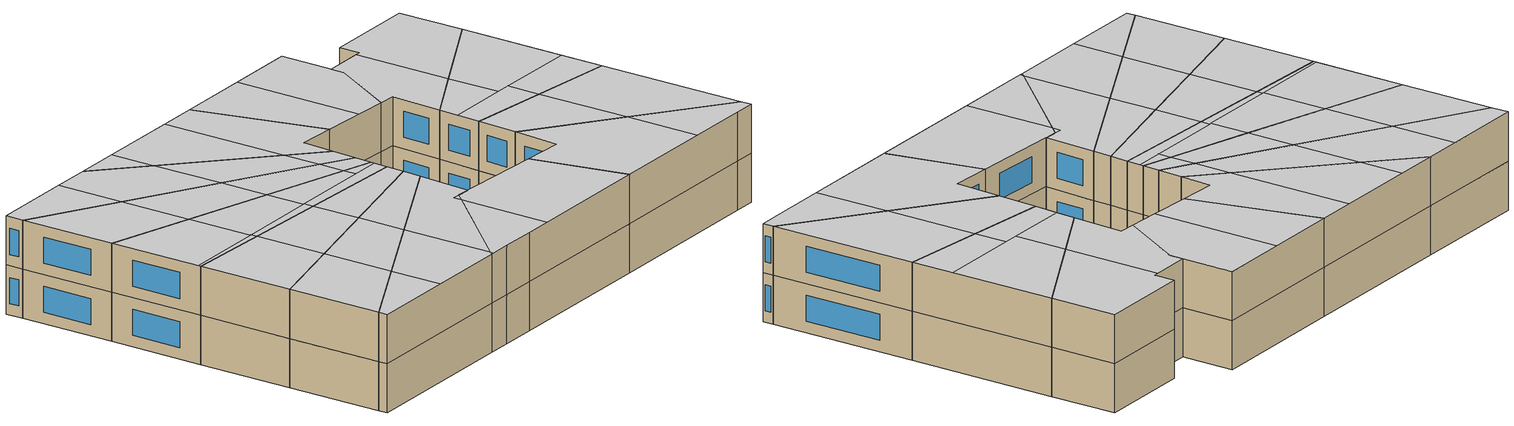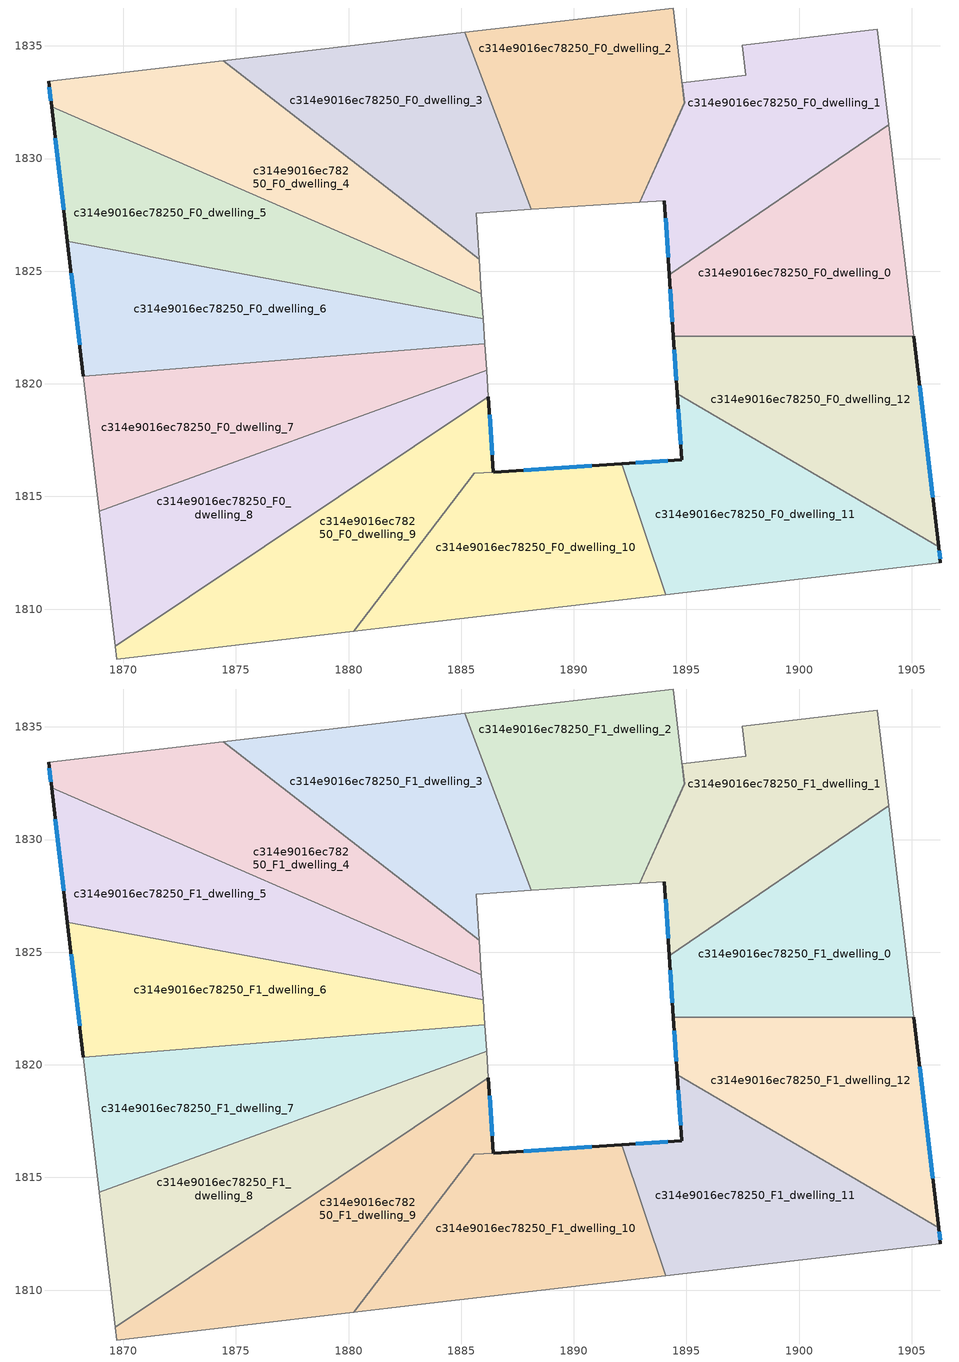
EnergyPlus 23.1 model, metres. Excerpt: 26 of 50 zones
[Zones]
c314e9016ec78250_F0_dwelling_0
 floor ground (EU_floor_Construction): 1903.98,1831.5 1905.09,1822.11 1894.42,1822.11 1894.24,1824.85 z0
 wall outside (EU_wall_Construction): 1894.24,1824.85 1894.42,1822.11 z0:3
 wall to c314e9016ec78250_F0_dwelling_1 (EU_wall_Construction): 1903.98,1831.5 1894.24,1824.85 z0:3
 wall adiabatic (EU_wall_Construction): 1905.09,1822.11 1903.98,1831.5 z0:3
 wall to c314e9016ec78250_F0_dwelling_12 (EU_wall_Construction): 1894.42,1822.11 1905.09,1822.11 z0:3
 window (EU_Window_Construction): 1894.28,1824.2 1894.38,1822.75 z0.7:2.3
c314e9016ec78250_F0_dwelling_1
 floor ground (EU_floor_Construction): 1903.48,1835.74 1903.98,1831.5 1894.24,1824.85 1894.02,1828.13 1892.92,1828.06 1894.91,1832.47 1894.81,1833.36 1897.64,1833.69 1897.49,1835.04 z0
 wall outside (EU_wall_Construction): 1894.02,1828.13 1894.24,1824.85 z0:3
 wall adiabatic (EU_wall_Construction): 1903.98,1831.5 1903.48,1835.74 1897.49,1835.04 1897.64,1833.69 1894.81,1833.36 1894.91,1832.47 1892.92,1828.06 1894.02,1828.13 z0:3
 window (EU_Window_Construction): 1894.07,1827.36 1894.19,1825.62 z0.7:2.3
c314e9016ec78250_F0_dwelling_10
 floor ground (EU_floor_Construction): 1892.12,1816.45 1894.08,1810.64 1883.98,1809.46 1881.74,1809.19 1880.22,1809.01 1885.58,1816.02 z0
 wall outside (EU_wall_Construction): 1892.12,1816.45 1886.43,1816.08 z0:3
 wall to c314e9016ec78250_F0_dwelling_9 (EU_wall_Construction): 1886.43,1816.08 1885.58,1816.02 1880.22,1809.01 z0:3
 wall to c314e9016ec78250_F0_dwelling_11 (EU_wall_Construction): 1894.08,1810.64 1892.12,1816.45 z0:3
 wall adiabatic (EU_wall_Construction): 1880.22,1809.01 1881.74,1809.19 1883.98,1809.46 1894.08,1810.64 z0:3
 window (EU_Window_Construction): 1890.79,1816.36 1887.77,1816.16 z0.7:2.3
c314e9016ec78250_F0_dwelling_11
 floor ground (EU_floor_Construction): 1906.19,1812.76 1906.28,1812.06 1904.91,1811.9 1894.08,1810.64 1892.12,1816.45 1894.78,1816.63 1894.59,1819.55 z0
 wall outside (EU_wall_Construction): 1894.59,1819.55 1894.78,1816.63 1892.12,1816.45 / 1906.28,1812.06 1906.19,1812.76 z0:3
 wall adiabatic (EU_wall_Construction): 1894.08,1810.64 1904.91,1811.9 1906.28,1812.06 z0:3
 wall to c314e9016ec78250_F0_dwelling_12 (EU_wall_Construction): 1906.19,1812.76 1894.59,1819.55 z0:3
 window (EU_Window_Construction): 1894.16,1816.58 1892.75,1816.49 / 1894.64,1818.86 1894.74,1817.31 / 1906.26,1812.23 1906.21,1812.6 z0.7:2.3
c314e9016ec78250_F0_dwelling_12
 floor ground (EU_floor_Construction): 1905.09,1822.11 1906.19,1812.76 1894.59,1819.55 1894.42,1822.11 z0
 wall outside (EU_wall_Construction): 1894.42,1822.11 1894.59,1819.55 / 1906.19,1812.76 1905.09,1822.11 z0:3
 window (EU_Window_Construction): 1894.46,1821.51 1894.55,1820.15 / 1905.93,1814.96 1905.35,1819.91 z0.7:2.3
c314e9016ec78250_F0_dwelling_2
 floor ground (EU_floor_Construction): 1894.41,1836.68 1894.91,1832.47 1892.92,1828.06 1888.1,1827.74 1885.15,1835.6 z0
 wall to c314e9016ec78250_F0_dwelling_3 (EU_wall_Construction): 1885.15,1835.6 1888.1,1827.74 z0:3
 wall adiabatic (EU_wall_Construction): 1888.1,1827.74 1892.92,1828.06 1894.91,1832.47 1894.41,1836.68 1885.15,1835.6 z0:3
c314e9016ec78250_F0_dwelling_3
 floor ground (EU_floor_Construction): 1885.15,1835.6 1888.1,1827.74 1885.66,1827.58 1885.8,1825.54 1874.44,1834.34 z0
 wall adiabatic (EU_wall_Construction): 1885.8,1825.54 1885.66,1827.58 1888.1,1827.74 / 1885.15,1835.6 1874.44,1834.34 z0:3
 wall to c314e9016ec78250_F0_dwelling_4 (EU_wall_Construction): 1874.44,1834.34 1885.8,1825.54 z0:3
c314e9016ec78250_F0_dwelling_4
 floor ground (EU_floor_Construction): 1885.8,1825.54 1885.9,1823.99 1866.82,1832.29 1866.68,1833.44 1874.44,1834.34 z0
 wall outside (EU_wall_Construction): 1866.68,1833.44 1866.82,1832.29 z0:3
 wall adiabatic (EU_wall_Construction): 1885.9,1823.99 1885.8,1825.54 / 1874.44,1834.34 1866.68,1833.44 z0:3
 wall to c314e9016ec78250_F0_dwelling_5 (EU_wall_Construction): 1866.82,1832.29 1885.9,1823.99 z0:3
 window (EU_Window_Construction): 1866.71,1833.17 1866.78,1832.56 z0.7:2.3
c314e9016ec78250_F0_dwelling_5
 floor ground (EU_floor_Construction): 1885.9,1823.99 1885.97,1822.89 1867.52,1826.32 1866.82,1832.29 z0
 wall outside (EU_wall_Construction): 1866.82,1832.29 1867.52,1826.32 z0:3
 wall adiabatic (EU_wall_Construction): 1885.97,1822.89 1885.9,1823.99 z0:3
 wall to c314e9016ec78250_F0_dwelling_6 (EU_wall_Construction): 1867.52,1826.32 1885.97,1822.89 z0:3
 window (EU_Window_Construction): 1866.98,1830.89 1867.35,1827.72 z0.7:2.3
c314e9016ec78250_F0_dwelling_6
 floor ground (EU_floor_Construction): 1885.97,1822.89 1886.05,1821.77 1868.22,1820.34 1867.52,1826.32 z0
 wall outside (EU_wall_Construction): 1867.52,1826.32 1868.22,1820.34 z0:3
 wall adiabatic (EU_wall_Construction): 1886.05,1821.77 1885.97,1822.89 z0:3
 wall to c314e9016ec78250_F0_dwelling_7 (EU_wall_Construction): 1868.22,1820.34 1886.05,1821.77 z0:3
 window (EU_Window_Construction): 1867.69,1824.91 1868.06,1821.74 z0.7:2.3
c314e9016ec78250_F0_dwelling_7
 floor ground (EU_floor_Construction): 1886.05,1821.77 1886.12,1820.61 1868.93,1814.35 1868.22,1820.34 z0
 wall adiabatic (EU_wall_Construction): 1886.12,1820.61 1886.05,1821.77 / 1868.22,1820.34 1868.93,1814.35 z0:3
 wall to c314e9016ec78250_F0_dwelling_8 (EU_wall_Construction): 1868.93,1814.35 1886.12,1820.61 z0:3
c314e9016ec78250_F0_dwelling_8
 floor ground (EU_floor_Construction): 1886.12,1820.61 1886.21,1819.42 1869.64,1808.35 1868.93,1814.35 z0
 wall adiabatic (EU_wall_Construction): 1886.21,1819.42 1886.12,1820.61 / 1868.93,1814.35 1869.64,1808.35 z0:3
 wall to c314e9016ec78250_F0_dwelling_9 (EU_wall_Construction): 1869.64,1808.35 1886.21,1819.42 z0:3
c314e9016ec78250_F0_dwelling_9
 floor ground (EU_floor_Construction): 1886.21,1819.42 1886.43,1816.08 1885.58,1816.02 1880.22,1809.01 1869.71,1807.79 1869.64,1808.35 z0
 wall outside (EU_wall_Construction): 1886.43,1816.08 1886.21,1819.42 z0:3
 wall adiabatic (EU_wall_Construction): 1869.64,1808.35 1869.71,1807.79 1880.22,1809.01 z0:3
 window (EU_Window_Construction): 1886.38,1816.86 1886.26,1818.64 z0.7:2.3
c314e9016ec78250_F1_dwelling_0
 floor to c314e9016ec78250_F0_dwelling_0 (EU_floor_Construction): 1903.98,1831.5 1905.09,1822.11 1894.42,1822.11 1894.24,1824.85 z3
 wall outside (EU_wall_Construction): 1894.24,1824.85 1894.42,1822.11 z3:6
 wall to c314e9016ec78250_F1_dwelling_1 (EU_wall_Construction): 1903.98,1831.5 1894.24,1824.85 z3:6
 wall adiabatic (EU_wall_Construction): 1905.09,1822.11 1903.98,1831.5 z3:6
 wall to c314e9016ec78250_F1_dwelling_12 (EU_wall_Construction): 1894.42,1822.11 1905.09,1822.11 z3:6
 window (EU_Window_Construction): 1894.28,1824.2 1894.38,1822.75 z3.7:5.3
 ceiling to c314e9016ec78250_F2_dwelling_11 (EU_floor_Construction): 1904.77,1824.83 1903.98,1831.5 1898.05,1827.45 1898.45,1824.09 z6
 ceiling to c314e9016ec78250_F2_dwelling_5 (EU_floor_Construction): 1905.09,1822.11 1904.77,1824.83 1899.41,1824.2 1899.66,1822.11 z6
 ceiling to c314e9016ec78250_F2_dwelling_10 (EU_floor_Construction): 1898.45,1824.09 1898.05,1827.45 1894.24,1824.85 1894.32,1823.61 z6
 ceiling to c314e9016ec78250_F2_dwelling_4 (EU_floor_Construction): 1899.66,1822.11 1899.41,1824.2 1894.32,1823.61 1894.42,1822.11 z6
c314e9016ec78250_F1_dwelling_1
 floor to c314e9016ec78250_F0_dwelling_1 (EU_floor_Construction): 1903.48,1835.74 1903.98,1831.5 1894.24,1824.85 1894.02,1828.13 1892.92,1828.06 1894.91,1832.47 1894.81,1833.36 1897.64,1833.69 1897.49,1835.04 z3
 wall outside (EU_wall_Construction): 1894.02,1828.13 1894.24,1824.85 z3:6
 wall adiabatic (EU_wall_Construction): 1903.98,1831.5 1903.48,1835.74 1897.49,1835.04 1897.64,1833.69 1894.81,1833.36 1894.91,1832.47 1892.92,1828.06 1894.02,1828.13 z3:6
 window (EU_Window_Construction): 1894.07,1827.36 1894.19,1825.62 z3.7:5.3
 ceiling to c314e9016ec78250_F2_dwelling_10 (EU_floor_Construction): 1898.05,1827.45 1897.33,1833.65 1894.81,1833.36 1894.91,1832.47 1892.92,1828.06 1894.02,1828.13 1894.24,1824.85 z6
 ceiling to c314e9016ec78250_F2_dwelling_11 (EU_floor_Construction): 1903.98,1831.5 1903.48,1835.74 1897.49,1835.04 1897.64,1833.69 1897.33,1833.65 1898.05,1827.45 z6
c314e9016ec78250_F1_dwelling_10
 floor to c314e9016ec78250_F0_dwelling_10 (EU_floor_Construction): 1892.12,1816.45 1894.08,1810.64 1883.98,1809.46 1881.74,1809.19 1880.22,1809.01 1885.58,1816.02 z3
 wall outside (EU_wall_Construction): 1892.12,1816.45 1886.43,1816.08 z3:6
 wall to c314e9016ec78250_F1_dwelling_9 (EU_wall_Construction): 1886.43,1816.08 1885.58,1816.02 1880.22,1809.01 z3:6
 wall to c314e9016ec78250_F1_dwelling_11 (EU_wall_Construction): 1894.08,1810.64 1892.12,1816.45 z3:6
 wall adiabatic (EU_wall_Construction): 1880.22,1809.01 1881.74,1809.19 1883.98,1809.46 1894.08,1810.64 z3:6
 window (EU_Window_Construction): 1890.79,1816.36 1887.77,1816.16 z3.7:5.3
 ceiling to c314e9016ec78250_F2_dwelling_3 (EU_floor_Construction): 1894.08,1810.64 1892.13,1816.45 1885.57,1816.02 1885.12,1815.42 1885.79,1809.67 z6
 ceiling to c314e9016ec78250_F2_dwelling_2 (EU_floor_Construction): 1885.79,1809.67 1885.12,1815.42 1880.4,1809.24 1880.43,1809.04 1881.74,1809.19 1883.98,1809.46 z6
 ceiling adiabatic (EU_roof_Construction): 1881.74,1809.19 1880.43,1809.04 1880.4,1809.24 1880.22,1809.01 z6
c314e9016ec78250_F1_dwelling_11
 floor to c314e9016ec78250_F0_dwelling_11 (EU_floor_Construction): 1906.19,1812.76 1906.28,1812.06 1904.91,1811.9 1894.08,1810.64 1892.12,1816.45 1894.78,1816.63 1894.59,1819.55 z3
 wall outside (EU_wall_Construction): 1894.59,1819.55 1894.78,1816.63 1892.12,1816.45 / 1906.28,1812.06 1906.19,1812.76 z3:6
 wall adiabatic (EU_wall_Construction): 1894.08,1810.64 1904.91,1811.9 1906.28,1812.06 z3:6
 wall to c314e9016ec78250_F1_dwelling_12 (EU_wall_Construction): 1906.19,1812.76 1894.59,1819.55 z3:6
 window (EU_Window_Construction): 1894.16,1816.58 1892.75,1816.49 / 1894.64,1818.86 1894.74,1817.31 / 1906.26,1812.23 1906.21,1812.6 z3.7:5.3
 ceiling to c314e9016ec78250_F2_dwelling_5 (EU_floor_Construction): 1906.28,1812.06 1906.19,1812.76 1900.35,1816.18 1900.91,1811.43 1904.91,1811.9 z6
 ceiling adiabatic (EU_roof_Construction): 1900.91,1811.43 1900.35,1816.18 1894.59,1819.55 1894.78,1816.63 1892.12,1816.45 1894.08,1810.64 z6
c314e9016ec78250_F1_dwelling_12
 floor to c314e9016ec78250_F0_dwelling_12 (EU_floor_Construction): 1905.09,1822.11 1906.19,1812.76 1894.59,1819.55 1894.42,1822.11 z3
 wall outside (EU_wall_Construction): 1894.42,1822.11 1894.59,1819.55 / 1906.19,1812.76 1905.09,1822.11 z3:6
 window (EU_Window_Construction): 1894.46,1821.51 1894.55,1820.15 / 1905.93,1814.96 1905.35,1819.91 z3.7:5.3
 ceiling to c314e9016ec78250_F2_dwelling_5 (EU_floor_Construction): 1906.19,1812.76 1905.09,1822.11 1899.66,1822.11 1900.35,1816.18 z6
 ceiling to c314e9016ec78250_F2_dwelling_4 (EU_floor_Construction): 1900.35,1816.18 1899.66,1822.11 1894.42,1822.11 1894.59,1819.55 z6
c314e9016ec78250_F1_dwelling_2
 floor to c314e9016ec78250_F0_dwelling_2 (EU_floor_Construction): 1894.41,1836.68 1894.91,1832.47 1892.92,1828.06 1888.1,1827.74 1885.15,1835.6 z3
 wall to c314e9016ec78250_F1_dwelling_3 (EU_wall_Construction): 1885.15,1835.6 1888.1,1827.74 z3:6
 wall adiabatic (EU_wall_Construction): 1888.1,1827.74 1892.92,1828.06 1894.91,1832.47 1894.41,1836.68 1885.15,1835.6 z3:6
 ceiling to c314e9016ec78250_F2_dwelling_9 (EU_floor_Construction): 1890.87,1827.92 1889.9,1836.16 1885.15,1835.6 1888.1,1827.74 z6
 ceiling to c314e9016ec78250_F2_dwelling_10 (EU_floor_Construction): 1892.92,1828.06 1894.91,1832.47 1894.41,1836.68 1889.9,1836.16 1890.87,1827.92 z6
c314e9016ec78250_F1_dwelling_3
 floor to c314e9016ec78250_F0_dwelling_3 (EU_floor_Construction): 1885.15,1835.6 1888.1,1827.74 1885.66,1827.58 1885.8,1825.54 1874.44,1834.34 z3
 wall adiabatic (EU_wall_Construction): 1885.8,1825.54 1885.66,1827.58 1888.1,1827.74 / 1885.15,1835.6 1874.44,1834.34 z3:6
 wall to c314e9016ec78250_F1_dwelling_4 (EU_wall_Construction): 1874.44,1834.34 1885.8,1825.54 z3:6
 ceiling to c314e9016ec78250_F2_dwelling_8 (EU_floor_Construction): 1883.56,1827.27 1882.62,1835.3 1877.31,1834.68 1877.64,1831.87 z6
 ceiling to c314e9016ec78250_F2_dwelling_7 (EU_floor_Construction): 1877.64,1831.87 1877.31,1834.68 1874.44,1834.34 z6
 ceiling to c314e9016ec78250_F2_dwelling_9 (EU_floor_Construction): 1888.1,1827.74 1885.15,1835.6 1882.62,1835.3 1883.56,1827.27 1885.8,1825.54 1885.66,1827.58 z6
c314e9016ec78250_F1_dwelling_4
 floor to c314e9016ec78250_F0_dwelling_4 (EU_floor_Construction): 1885.8,1825.54 1885.9,1823.99 1866.82,1832.29 1866.68,1833.44 1874.44,1834.34 z3
 wall outside (EU_wall_Construction): 1866.68,1833.44 1866.82,1832.29 z3:6
 wall adiabatic (EU_wall_Construction): 1885.9,1823.99 1885.8,1825.54 / 1874.44,1834.34 1866.68,1833.44 z3:6
 wall to c314e9016ec78250_F1_dwelling_5 (EU_wall_Construction): 1866.82,1832.29 1885.9,1823.99 z3:6
 window (EU_Window_Construction): 1866.71,1833.17 1866.78,1832.56 z3.7:5.3
 ceiling to c314e9016ec78250_F2_dwelling_7 (EU_floor_Construction): 1878.17,1827.35 1877.64,1831.87 1874.44,1834.34 1872,1834.06 1872.49,1829.82 z6
 ceiling to c314e9016ec78250_F2_dwelling_8 (EU_floor_Construction): 1883.84,1824.88 1883.56,1827.27 1877.64,1831.87 1878.17,1827.35 z6
 ceiling to c314e9016ec78250_F2_dwelling_6 (EU_floor_Construction): 1872.49,1829.82 1872,1834.06 1866.68,1833.44 1866.82,1832.29 z6
 ceiling to c314e9016ec78250_F2_dwelling_9 (EU_floor_Construction): 1885.9,1823.99 1885.8,1825.54 1883.56,1827.27 1883.84,1824.88 z6
c314e9016ec78250_F1_dwelling_5
 floor to c314e9016ec78250_F0_dwelling_5 (EU_floor_Construction): 1885.9,1823.99 1885.97,1822.89 1867.52,1826.32 1866.82,1832.29 z3
 wall outside (EU_wall_Construction): 1866.82,1832.29 1867.52,1826.32 z3:6
 wall adiabatic (EU_wall_Construction): 1885.97,1822.89 1885.9,1823.99 z3:6
 wall to c314e9016ec78250_F1_dwelling_6 (EU_wall_Construction): 1867.52,1826.32 1885.97,1822.89 z3:6
 window (EU_Window_Construction): 1866.98,1830.89 1867.35,1827.72 z3.7:5.3
 ceiling to c314e9016ec78250_F2_dwelling_7 (EU_floor_Construction): 1878.53,1824.28 1878.17,1827.35 1872.49,1829.82 1873.02,1825.3 z6
 ceiling to c314e9016ec78250_F2_dwelling_8 (EU_floor_Construction): 1884.03,1823.25 1883.84,1824.88 1878.17,1827.35 1878.53,1824.28 z6
 ceiling to c314e9016ec78250_F2_dwelling_6 (EU_floor_Construction): 1873.02,1825.3 1872.49,1829.82 1866.82,1832.29 1867.52,1826.32 z6
 ceiling to c314e9016ec78250_F2_dwelling_9 (EU_floor_Construction): 1885.97,1822.89 1885.9,1823.99 1883.84,1824.88 1884.03,1823.25 z6
c314e9016ec78250_F1_dwelling_6
 floor to c314e9016ec78250_F0_dwelling_6 (EU_floor_Construction): 1885.97,1822.89 1886.05,1821.77 1868.22,1820.34 1867.52,1826.32 z3
 wall outside (EU_wall_Construction): 1867.52,1826.32 1868.22,1820.34 z3:6
 wall adiabatic (EU_wall_Construction): 1886.05,1821.77 1885.97,1822.89 z3:6
 wall to c314e9016ec78250_F1_dwelling_7 (EU_wall_Construction): 1868.22,1820.34 1886.05,1821.77 z3:6
 window (EU_Window_Construction): 1867.69,1824.91 1868.06,1821.74 z3.7:5.3
 ceiling to c314e9016ec78250_F2_dwelling_6 (EU_floor_Construction): 1873.51,1821.17 1873.02,1825.3 1867.52,1826.32 1868.2,1820.55 z6
 ceiling to c314e9016ec78250_F2_dwelling_2 (EU_floor_Construction): 1886.05,1821.77 1885.99,1822.63 1878.93,1821.8 1879,1821.2 z6
 ceiling to c314e9016ec78250_F2_dwelling_7 (EU_floor_Construction): 1878.82,1821.79 1878.53,1824.28 1873.02,1825.3 1873.51,1821.17 z6
 ceiling to c314e9016ec78250_F2_dwelling_0 (EU_floor_Construction): 1873.62,1820.77 1873.57,1821.18 1873.53,1821.17 1873.51,1821.17 1868.2,1820.55 1868.23,1820.34 z6
 ceiling to c314e9016ec78250_F2_dwelling_8 (EU_floor_Construction): 1884.13,1822.41 1884.03,1823.25 1878.53,1824.28 1878.82,1821.79 1878.93,1821.8 z6
 ceiling to c314e9016ec78250_F2_dwelling_9 (EU_floor_Construction): 1885.99,1822.63 1885.97,1822.89 1884.03,1823.25 1884.13,1822.41 z6
 ceiling to c314e9016ec78250_F2_dwelling_1 (EU_floor_Construction): 1879,1821.2 1878.93,1821.8 1878.82,1821.79 1873.57,1821.18 1873.62,1820.77 z6
c314e9016ec78250_F1_dwelling_7
 floor to c314e9016ec78250_F0_dwelling_7 (EU_floor_Construction): 1886.05,1821.77 1886.12,1820.61 1868.93,1814.35 1868.22,1820.34 z3
 wall adiabatic (EU_wall_Construction): 1886.12,1820.61 1886.05,1821.77 / 1868.22,1820.34 1868.93,1814.35 z3:6
 wall to c314e9016ec78250_F1_dwelling_8 (EU_wall_Construction): 1868.93,1814.35 1886.12,1820.61 z3:6
 ceiling to c314e9016ec78250_F2_dwelling_2 (EU_floor_Construction): 1886.12,1820.61 1886.05,1821.77 1879,1821.2 1879.36,1818.15 z6
 ceiling to c314e9016ec78250_F2_dwelling_0 (EU_floor_Construction): 1874.15,1816.25 1873.62,1820.77 1868.23,1820.34 1868.93,1814.35 z6
 ceiling to c314e9016ec78250_F2_dwelling_1 (EU_floor_Construction): 1879.36,1818.15 1879,1821.2 1873.62,1820.77 1874.15,1816.25 z6
c314e9016ec78250_F1_dwelling_8
 floor to c314e9016ec78250_F0_dwelling_8 (EU_floor_Construction): 1886.12,1820.61 1886.21,1819.42 1869.64,1808.35 1868.93,1814.35 z3
 wall adiabatic (EU_wall_Construction): 1886.21,1819.42 1886.12,1820.61 / 1868.93,1814.35 1869.64,1808.35 z3:6
 wall to c314e9016ec78250_F1_dwelling_9 (EU_wall_Construction): 1869.64,1808.35 1886.21,1819.42 z3:6
 ceiling to c314e9016ec78250_F2_dwelling_0 (EU_floor_Construction): 1874.68,1811.72 1874.15,1816.25 1868.93,1814.35 1869.64,1808.35 z6
 ceiling to c314e9016ec78250_F2_dwelling_1 (EU_floor_Construction): 1879.72,1815.09 1879.36,1818.15 1874.15,1816.25 1874.68,1811.72 z6
 ceiling to c314e9016ec78250_F2_dwelling_2 (EU_floor_Construction): 1886.2,1819.42 1886.12,1820.61 1879.36,1818.15 1879.72,1815.09 z6
c314e9016ec78250_F1_dwelling_9
 floor to c314e9016ec78250_F0_dwelling_9 (EU_floor_Construction): 1886.21,1819.42 1886.43,1816.08 1885.58,1816.02 1880.22,1809.01 1869.71,1807.79 1869.64,1808.35 z3
 wall outside (EU_wall_Construction): 1886.43,1816.08 1886.21,1819.42 z3:6
 wall adiabatic (EU_wall_Construction): 1869.64,1808.35 1869.71,1807.79 1880.22,1809.01 z3:6
 window (EU_Window_Construction): 1886.38,1816.86 1886.26,1818.64 z3.7:5.3
 ceiling to c314e9016ec78250_F2_dwelling_1 (EU_floor_Construction): 1880.23,1809.01 1880.4,1809.24 1879.72,1815.09 1874.68,1811.72 1875.07,1808.41 z6
 ceiling to c314e9016ec78250_F2_dwelling_0 (EU_floor_Construction): 1875.07,1808.41 1874.68,1811.72 1869.64,1808.35 1869.71,1807.79 z6
 ceiling to c314e9016ec78250_F2_dwelling_2 (EU_floor_Construction): 1880.4,1809.24 1885.12,1815.42 1885.05,1815.99 1886.43,1816.08 1886.2,1819.42 1879.72,1815.09 z6
 ceiling to c314e9016ec78250_F2_dwelling_3 (EU_floor_Construction): 1885.12,1815.42 1885.57,1816.02 1885.05,1815.98 z6
[Building]
EU S2 Campaign: North Axis=0; Terrain=City; Solar Distribution=FullExterior
[Site:Location]
Budapest.Ferenc.Liszt.Intl.AP: Latitude=47.437; Longitude=19.256; Time Zone=1; Elevation=185
[SizingPeriod:WeatherFileDays]
AnnualSizingPeriod: Begin Month=1; Begin Day of Month=1; End Month=12; End Day of Month=31; Day of Week for Start Day=Monday; Use Weather File Daylight Saving Period=No; Use Weather File Rain and Snow Indicators=No
[MATERIAL]
EU_InternalMass_Material: Roughness=MediumRough; Thickness=0.1; Conductivity=1; Density=1800; Specific Heat=900; Thermal Absorptance=0.9; Solar Absorptance=0.7; Visible Absorptance=0.7
[MATERIAL:NOMASS] Roughness=MediumRough; Thermal Absorptance=0.9; Solar Absorptance=0.7; Visible Absorptance=0.7
Name | Thermal Resistance
EU_wall_NoMass | 0.832559
EU_roof_NoMass | 1.39638
EU_floor_NoMass | 0.872794
[WINDOWMATERIAL:SIMPLEGLAZINGSYSTEM]
EU_Window_SimpleGlazing: UFactor=2.79869; Solar Heat Gain Coefficient=0.75; Visible Transmittance=0.75
[CONSTRUCTION]
EU_wall_Construction: EU_wall_NoMass
EU_roof_Construction: EU_roof_NoMass
EU_floor_Construction: EU_floor_NoMass
EU_Window_Construction: EU_Window_SimpleGlazing
EU_InternalMass_Construction: EU_InternalMass_Material
[ZONE] Type=1; Multiplier=1; Ceiling Height=autocalculate; Floor Area=autocalculate; Part of Total Floor Area=Yes
Name | Volume
c314e9016ec78250_F0_dwelling_0; c314e9016ec78250_F1_dwelling_0 | 192.1875
c314e9016ec78250_F0_dwelling_1; c314e9016ec78250_F1_dwelling_1 | 192.929
c314e9016ec78250_F0_dwelling_10; c314e9016ec78250_F1_dwelling_10 | 190.947
c314e9016ec78250_F0_dwelling_11; c314e9016ec78250_F1_dwelling_11 | 192.201
c314e9016ec78250_F0_dwelling_12; c314e9016ec78250_F1_dwelling_12 | 192.217
c314e9016ec78250_F0_dwelling_2; c314e9016ec78250_F1_dwelling_2 | 191.468
c314e9016ec78250_F0_dwelling_3; c314e9016ec78250_F1_dwelling_3 | 192.231
c314e9016ec78250_F0_dwelling_4; c314e9016ec78250_F1_dwelling_4 | 192.209
c314e9016ec78250_F0_dwelling_5; c314e9016ec78250_F1_dwelling_5 | 192.2
c314e9016ec78250_F0_dwelling_6; c314e9016ec78250_F1_dwelling_6 | 192.168
c314e9016ec78250_F0_dwelling_7; c314e9016ec78250_F1_dwelling_7 | 192.247
c314e9016ec78250_F0_dwelling_8; c314e9016ec78250_F1_dwelling_8 | 192.15
c314e9016ec78250_F0_dwelling_9; c314e9016ec78250_F1_dwelling_9 | 193.478
[INTERNALMASS] Construction=EU_InternalMass_Construction
Name | Zone or ZoneList | Surface Area
c314e9016ec78250_F0_dwelling_0_EU_InternalMass | c314e9016ec78250_F0_dwelling_0 | 64.0625
c314e9016ec78250_F0_dwelling_1_EU_InternalMass | c314e9016ec78250_F0_dwelling_1 | 64.3097
c314e9016ec78250_F0_dwelling_2_EU_InternalMass | c314e9016ec78250_F0_dwelling_2 | 63.8261
c314e9016ec78250_F0_dwelling_3_EU_InternalMass | c314e9016ec78250_F0_dwelling_3 | 64.0771
c314e9016ec78250_F0_dwelling_4_EU_InternalMass | c314e9016ec78250_F0_dwelling_4 | 64.0697
c314e9016ec78250_F0_dwelling_5_EU_InternalMass | c314e9016ec78250_F0_dwelling_5 | 64.0665
c314e9016ec78250_F0_dwelling_6_EU_InternalMass | c314e9016ec78250_F0_dwelling_6 | 64.0559
c314e9016ec78250_F0_dwelling_7_EU_InternalMass | c314e9016ec78250_F0_dwelling_7 | 64.0824
c314e9016ec78250_F0_dwelling_8_EU_InternalMass | c314e9016ec78250_F0_dwelling_8 | 64.0499
c314e9016ec78250_F0_dwelling_9_EU_InternalMass | c314e9016ec78250_F0_dwelling_9 | 64.4932
c314e9016ec78250_F0_dwelling_10_EU_InternalMass | c314e9016ec78250_F0_dwelling_10 | 63.6482
c314e9016ec78250_F0_dwelling_11_EU_InternalMass | c314e9016ec78250_F0_dwelling_11 | 64.0669
c314e9016ec78250_F0_dwelling_12_EU_InternalMass | c314e9016ec78250_F0_dwelling_12 | 64.0724
c314e9016ec78250_F1_dwelling_0_EU_InternalMass | c314e9016ec78250_F1_dwelling_0 | 64.0625
c314e9016ec78250_F1_dwelling_1_EU_InternalMass | c314e9016ec78250_F1_dwelling_1 | 64.3097
c314e9016ec78250_F1_dwelling_2_EU_InternalMass | c314e9016ec78250_F1_dwelling_2 | 63.8261
c314e9016ec78250_F1_dwelling_3_EU_InternalMass | c314e9016ec78250_F1_dwelling_3 | 64.0771
c314e9016ec78250_F1_dwelling_4_EU_InternalMass | c314e9016ec78250_F1_dwelling_4 | 64.0697
c314e9016ec78250_F1_dwelling_5_EU_InternalMass | c314e9016ec78250_F1_dwelling_5 | 64.0665
c314e9016ec78250_F1_dwelling_6_EU_InternalMass | c314e9016ec78250_F1_dwelling_6 | 64.0559
c314e9016ec78250_F1_dwelling_7_EU_InternalMass | c314e9016ec78250_F1_dwelling_7 | 64.0824
c314e9016ec78250_F1_dwelling_8_EU_InternalMass | c314e9016ec78250_F1_dwelling_8 | 64.0499
c314e9016ec78250_F1_dwelling_9_EU_InternalMass | c314e9016ec78250_F1_dwelling_9 | 64.4932
c314e9016ec78250_F1_dwelling_10_EU_InternalMass | c314e9016ec78250_F1_dwelling_10 | 63.6482
c314e9016ec78250_F1_dwelling_11_EU_InternalMass | c314e9016ec78250_F1_dwelling_11 | 64.0669
c314e9016ec78250_F1_dwelling_12_EU_InternalMass | c314e9016ec78250_F1_dwelling_12 | 64.0724
[OTHEREQUIPMENT] Fuel Type=Electricity; Design Level Calculation Method=Watts/Area; Power per Zone Floor Area=1; Fraction Latent=0; Fraction Radiant=0; Fraction Lost=0; Carbon Dioxide Generation Rate=0; EndUse Subcategory=EU_Step8_InternalGains
Name | Zone or ZoneList or Space or SpaceList | Schedule
EU_Step8_InternalGain_c314e9016ec78250_F0_dwelling_0_f000 | c314e9016ec78250_F0_dwelling_0 | EU_Step8_GainSchedule_c314e9016ec78250_F0_dwelling_0_f000
EU_Step8_InternalGain_c314e9016ec78250_F0_dwelling_1_f000 | c314e9016ec78250_F0_dwelling_1 | EU_Step8_GainSchedule_c314e9016ec78250_F0_dwelling_1_f000
EU_Step8_InternalGain_c314e9016ec78250_F0_dwelling_2_f000 | c314e9016ec78250_F0_dwelling_2 | EU_Step8_GainSchedule_c314e9016ec78250_F0_dwelling_2_f000
EU_Step8_InternalGain_c314e9016ec78250_F0_dwelling_3_f000 | c314e9016ec78250_F0_dwelling_3 | EU_Step8_GainSchedule_c314e9016ec78250_F0_dwelling_3_f000
EU_Step8_InternalGain_c314e9016ec78250_F0_dwelling_4_f000 | c314e9016ec78250_F0_dwelling_4 | EU_Step8_GainSchedule_c314e9016ec78250_F0_dwelling_4_f000
EU_Step8_InternalGain_c314e9016ec78250_F0_dwelling_5_f000 | c314e9016ec78250_F0_dwelling_5 | EU_Step8_GainSchedule_c314e9016ec78250_F0_dwelling_5_f000
EU_Step8_InternalGain_c314e9016ec78250_F0_dwelling_6_f000 | c314e9016ec78250_F0_dwelling_6 | EU_Step8_GainSchedule_c314e9016ec78250_F0_dwelling_6_f000
EU_Step8_InternalGain_c314e9016ec78250_F0_dwelling_7_f000 | c314e9016ec78250_F0_dwelling_7 | EU_Step8_GainSchedule_c314e9016ec78250_F0_dwelling_7_f000
EU_Step8_InternalGain_c314e9016ec78250_F0_dwelling_8_f000 | c314e9016ec78250_F0_dwelling_8 | EU_Step8_GainSchedule_c314e9016ec78250_F0_dwelling_8_f000
EU_Step8_InternalGain_c314e9016ec78250_F0_dwelling_9_f000 | c314e9016ec78250_F0_dwelling_9 | EU_Step8_GainSchedule_c314e9016ec78250_F0_dwelling_9_f000
EU_Step8_InternalGain_c314e9016ec78250_F0_dwelling_10_f000 | c314e9016ec78250_F0_dwelling_10 | EU_Step8_GainSchedule_c314e9016ec78250_F0_dwelling_10_f000
EU_Step8_InternalGain_c314e9016ec78250_F0_dwelling_11_f000 | c314e9016ec78250_F0_dwelling_11 | EU_Step8_GainSchedule_c314e9016ec78250_F0_dwelling_11_f000
EU_Step8_InternalGain_c314e9016ec78250_F0_dwelling_12_f000 | c314e9016ec78250_F0_dwelling_12 | EU_Step8_GainSchedule_c314e9016ec78250_F0_dwelling_12_f000
EU_Step8_InternalGain_c314e9016ec78250_F1_dwelling_0_f000 | c314e9016ec78250_F1_dwelling_0 | EU_Step8_GainSchedule_c314e9016ec78250_F1_dwelling_0_f000
EU_Step8_InternalGain_c314e9016ec78250_F1_dwelling_1_f000 | c314e9016ec78250_F1_dwelling_1 | EU_Step8_GainSchedule_c314e9016ec78250_F1_dwelling_1_f000
EU_Step8_InternalGain_c314e9016ec78250_F1_dwelling_2_f000 | c314e9016ec78250_F1_dwelling_2 | EU_Step8_GainSchedule_c314e9016ec78250_F1_dwelling_2_f000
EU_Step8_InternalGain_c314e9016ec78250_F1_dwelling_3_f000 | c314e9016ec78250_F1_dwelling_3 | EU_Step8_GainSchedule_c314e9016ec78250_F1_dwelling_3_f000
EU_Step8_InternalGain_c314e9016ec78250_F1_dwelling_4_f000 | c314e9016ec78250_F1_dwelling_4 | EU_Step8_GainSchedule_c314e9016ec78250_F1_dwelling_4_f000
EU_Step8_InternalGain_c314e9016ec78250_F1_dwelling_5_f000 | c314e9016ec78250_F1_dwelling_5 | EU_Step8_GainSchedule_c314e9016ec78250_F1_dwelling_5_f000
EU_Step8_InternalGain_c314e9016ec78250_F1_dwelling_6_f000 | c314e9016ec78250_F1_dwelling_6 | EU_Step8_GainSchedule_c314e9016ec78250_F1_dwelling_6_f000
EU_Step8_InternalGain_c314e9016ec78250_F1_dwelling_7_f000 | c314e9016ec78250_F1_dwelling_7 | EU_Step8_GainSchedule_c314e9016ec78250_F1_dwelling_7_f000
EU_Step8_InternalGain_c314e9016ec78250_F1_dwelling_8_f000 | c314e9016ec78250_F1_dwelling_8 | EU_Step8_GainSchedule_c314e9016ec78250_F1_dwelling_8_f000
EU_Step8_InternalGain_c314e9016ec78250_F1_dwelling_9_f000 | c314e9016ec78250_F1_dwelling_9 | EU_Step8_GainSchedule_c314e9016ec78250_F1_dwelling_9_f000
EU_Step8_InternalGain_c314e9016ec78250_F1_dwelling_10_f000 | c314e9016ec78250_F1_dwelling_10 | EU_Step8_GainSchedule_c314e9016ec78250_F1_dwelling_10_f000
EU_Step8_InternalGain_c314e9016ec78250_F1_dwelling_11_f000 | c314e9016ec78250_F1_dwelling_11 | EU_Step8_GainSchedule_c314e9016ec78250_F1_dwelling_11_f000
EU_Step8_InternalGain_c314e9016ec78250_F1_dwelling_12_f000 | c314e9016ec78250_F1_dwelling_12 | EU_Step8_GainSchedule_c314e9016ec78250_F1_dwelling_12_f000
[ZONEVENTILATION:DESIGNFLOWRATE] Schedule=EU_AlwaysOn; Design Flow Rate Calculation Method=AirChanges/Hour; Air Changes per Hour=0.475469; Ventilation Type=Natural; Fan Pressure Rise=0; Fan Total Efficiency=1; Constant Term Coefficient=1; Temperature Term Coefficient=0; Velocity Term Coefficient=0; Velocity Squared Term Coefficient=0; Minimum Indoor Temperature=-100; Maximum Indoor Temperature=100; Delta Temperature=-100; Minimum Outdoor Temperature=-100; Maximum Outdoor Temperature=100; Maximum Wind Speed=40
Name | Zone or ZoneList or Space or SpaceList
EU_ConstantAir_c314e9016ec78250_F0_dwelling_0 | c314e9016ec78250_F0_dwelling_0
EU_ConstantAir_c314e9016ec78250_F0_dwelling_1 | c314e9016ec78250_F0_dwelling_1
EU_ConstantAir_c314e9016ec78250_F0_dwelling_2 | c314e9016ec78250_F0_dwelling_2
EU_ConstantAir_c314e9016ec78250_F0_dwelling_3 | c314e9016ec78250_F0_dwelling_3
EU_ConstantAir_c314e9016ec78250_F0_dwelling_4 | c314e9016ec78250_F0_dwelling_4
EU_ConstantAir_c314e9016ec78250_F0_dwelling_5 | c314e9016ec78250_F0_dwelling_5
EU_ConstantAir_c314e9016ec78250_F0_dwelling_6 | c314e9016ec78250_F0_dwelling_6
EU_ConstantAir_c314e9016ec78250_F0_dwelling_7 | c314e9016ec78250_F0_dwelling_7
EU_ConstantAir_c314e9016ec78250_F0_dwelling_8 | c314e9016ec78250_F0_dwelling_8
EU_ConstantAir_c314e9016ec78250_F0_dwelling_9 | c314e9016ec78250_F0_dwelling_9
EU_ConstantAir_c314e9016ec78250_F0_dwelling_10 | c314e9016ec78250_F0_dwelling_10
EU_ConstantAir_c314e9016ec78250_F0_dwelling_11 | c314e9016ec78250_F0_dwelling_11
EU_ConstantAir_c314e9016ec78250_F0_dwelling_12 | c314e9016ec78250_F0_dwelling_12
EU_ConstantAir_c314e9016ec78250_F1_dwelling_0 | c314e9016ec78250_F1_dwelling_0
EU_ConstantAir_c314e9016ec78250_F1_dwelling_1 | c314e9016ec78250_F1_dwelling_1
EU_ConstantAir_c314e9016ec78250_F1_dwelling_2 | c314e9016ec78250_F1_dwelling_2
EU_ConstantAir_c314e9016ec78250_F1_dwelling_3 | c314e9016ec78250_F1_dwelling_3
EU_ConstantAir_c314e9016ec78250_F1_dwelling_4 | c314e9016ec78250_F1_dwelling_4
EU_ConstantAir_c314e9016ec78250_F1_dwelling_5 | c314e9016ec78250_F1_dwelling_5
EU_ConstantAir_c314e9016ec78250_F1_dwelling_6 | c314e9016ec78250_F1_dwelling_6
EU_ConstantAir_c314e9016ec78250_F1_dwelling_7 | c314e9016ec78250_F1_dwelling_7
EU_ConstantAir_c314e9016ec78250_F1_dwelling_8 | c314e9016ec78250_F1_dwelling_8
EU_ConstantAir_c314e9016ec78250_F1_dwelling_9 | c314e9016ec78250_F1_dwelling_9
EU_ConstantAir_c314e9016ec78250_F1_dwelling_10 | c314e9016ec78250_F1_dwelling_10
EU_ConstantAir_c314e9016ec78250_F1_dwelling_11 | c314e9016ec78250_F1_dwelling_11
EU_ConstantAir_c314e9016ec78250_F1_dwelling_12 | c314e9016ec78250_F1_dwelling_12
[HVACTEMPLATE:THERMOSTAT] Constant Heating Setpoint=20; Constant Cooling Setpoint=50
EU_HeatOnly_c314e9016ec78250_F0_dwelling_0; EU_HeatOnly_c314e9016ec78250_F0_dwelling_1; EU_HeatOnly_c314e9016ec78250_F0_dwelling_2; EU_HeatOnly_c314e9016ec78250_F0_dwelling_3; EU_HeatOnly_c314e9016ec78250_F0_dwelling_4; EU_HeatOnly_c314e9016ec78250_F0_dwelling_5; EU_HeatOnly_c314e9016ec78250_F0_dwelling_6; EU_HeatOnly_c314e9016ec78250_F0_dwelling_7; EU_HeatOnly_c314e9016ec78250_F0_dwelling_8; EU_HeatOnly_c314e9016ec78250_F0_dwelling_9; EU_HeatOnly_c314e9016ec78250_F0_dwelling_10; EU_HeatOnly_c314e9016ec78250_F0_dwelling_11; EU_HeatOnly_c314e9016ec78250_F0_dwelling_12; EU_HeatOnly_c314e9016ec78250_F1_dwelling_0; EU_HeatOnly_c314e9016ec78250_F1_dwelling_1; EU_HeatOnly_c314e9016ec78250_F1_dwelling_2; EU_HeatOnly_c314e9016ec78250_F1_dwelling_3; EU_HeatOnly_c314e9016ec78250_F1_dwelling_4; EU_HeatOnly_c314e9016ec78250_F1_dwelling_5; EU_HeatOnly_c314e9016ec78250_F1_dwelling_6; EU_HeatOnly_c314e9016ec78250_F1_dwelling_7; EU_HeatOnly_c314e9016ec78250_F1_dwelling_8; EU_HeatOnly_c314e9016ec78250_F1_dwelling_9; EU_HeatOnly_c314e9016ec78250_F1_dwelling_10; EU_HeatOnly_c314e9016ec78250_F1_dwelling_11; EU_HeatOnly_c314e9016ec78250_F1_dwelling_12; EU_HeatOnly_c314e9016ec78250_F2_dwelling_0; EU_HeatOnly_c314e9016ec78250_F2_dwelling_1; EU_HeatOnly_c314e9016ec78250_F2_dwelling_2; EU_HeatOnly_c314e9016ec78250_F2_dwelling_3; EU_HeatOnly_c314e9016ec78250_F2_dwelling_4; EU_HeatOnly_c314e9016ec78250_F2_dwelling_5; EU_HeatOnly_c314e9016ec78250_F2_dwelling_6; EU_HeatOnly_c314e9016ec78250_F2_dwelling_7; EU_HeatOnly_c314e9016ec78250_F2_dwelling_8; EU_HeatOnly_c314e9016ec78250_F2_dwelling_9; EU_HeatOnly_c314e9016ec78250_F2_dwelling_10; EU_HeatOnly_c314e9016ec78250_F2_dwelling_11; EU_HeatOnly_c314e9016ec78250_F3_dwelling_0; EU_HeatOnly_c314e9016ec78250_F3_dwelling_1; EU_HeatOnly_c314e9016ec78250_F3_dwelling_2; EU_HeatOnly_c314e9016ec78250_F3_dwelling_3; EU_HeatOnly_c314e9016ec78250_F3_dwelling_4; EU_HeatOnly_c314e9016ec78250_F3_dwelling_5; EU_HeatOnly_c314e9016ec78250_F3_dwelling_6; EU_HeatOnly_c314e9016ec78250_F3_dwelling_7; EU_HeatOnly_c314e9016ec78250_F3_dwelling_8; EU_HeatOnly_c314e9016ec78250_F3_dwelling_9; EU_HeatOnly_c314e9016ec78250_F3_dwelling_10; EU_HeatOnly_c314e9016ec78250_F3_dwelling_11
[HVACTEMPLATE:ZONE:IDEALLOADSAIRSYSTEM] System Availability Schedule=EU_AlwaysOn; Maximum Heating Supply Air Temperature=50; Minimum Cooling Supply Air Temperature=13; Maximum Heating Supply Air Humidity Ratio=0.0156; Minimum Cooling Supply Air Humidity Ratio=0.0077; Heating Limit=NoLimit; Cooling Limit=NoLimit; Heating Availability Schedule=EU_AlwaysOn; Cooling Availability Schedule=EU_CoolingOff; Dehumidification Control Type=ConstantSensibleHeatRatio; Cooling Sensible Heat Ratio=0.7; Dehumidification Setpoint=60; Humidification Control Type=None; Humidification Setpoint=30; Outdoor Air Method=None; Outdoor Air Flow Rate per Person=0.00944; Outdoor Air Flow Rate per Zone Floor Area=0; Outdoor Air Flow Rate per Zone=0; Demand Controlled Ventilation Type=None; Outdoor Air Economizer Type=NoEconomizer; Heat Recovery Type=None; Sensible Heat Recovery Effectiveness=0.7; Latent Heat Recovery Effectiveness=0.65
Name | Template Thermostat
c314e9016ec78250_F0_dwelling_0 | EU_HeatOnly_c314e9016ec78250_F0_dwelling_0
c314e9016ec78250_F0_dwelling_1 | EU_HeatOnly_c314e9016ec78250_F0_dwelling_1
c314e9016ec78250_F0_dwelling_2 | EU_HeatOnly_c314e9016ec78250_F0_dwelling_2
c314e9016ec78250_F0_dwelling_3 | EU_HeatOnly_c314e9016ec78250_F0_dwelling_3
c314e9016ec78250_F0_dwelling_4 | EU_HeatOnly_c314e9016ec78250_F0_dwelling_4
c314e9016ec78250_F0_dwelling_5 | EU_HeatOnly_c314e9016ec78250_F0_dwelling_5
c314e9016ec78250_F0_dwelling_6 | EU_HeatOnly_c314e9016ec78250_F0_dwelling_6
c314e9016ec78250_F0_dwelling_7 | EU_HeatOnly_c314e9016ec78250_F0_dwelling_7
c314e9016ec78250_F0_dwelling_8 | EU_HeatOnly_c314e9016ec78250_F0_dwelling_8
c314e9016ec78250_F0_dwelling_9 | EU_HeatOnly_c314e9016ec78250_F0_dwelling_9
c314e9016ec78250_F0_dwelling_10 | EU_HeatOnly_c314e9016ec78250_F0_dwelling_10
c314e9016ec78250_F0_dwelling_11 | EU_HeatOnly_c314e9016ec78250_F0_dwelling_11
c314e9016ec78250_F0_dwelling_12 | EU_HeatOnly_c314e9016ec78250_F0_dwelling_12
c314e9016ec78250_F1_dwelling_0 | EU_HeatOnly_c314e9016ec78250_F1_dwelling_0
c314e9016ec78250_F1_dwelling_1 | EU_HeatOnly_c314e9016ec78250_F1_dwelling_1
c314e9016ec78250_F1_dwelling_2 | EU_HeatOnly_c314e9016ec78250_F1_dwelling_2
c314e9016ec78250_F1_dwelling_3 | EU_HeatOnly_c314e9016ec78250_F1_dwelling_3
c314e9016ec78250_F1_dwelling_4 | EU_HeatOnly_c314e9016ec78250_F1_dwelling_4
c314e9016ec78250_F1_dwelling_5 | EU_HeatOnly_c314e9016ec78250_F1_dwelling_5
c314e9016ec78250_F1_dwelling_6 | EU_HeatOnly_c314e9016ec78250_F1_dwelling_6
c314e9016ec78250_F1_dwelling_7 | EU_HeatOnly_c314e9016ec78250_F1_dwelling_7
c314e9016ec78250_F1_dwelling_8 | EU_HeatOnly_c314e9016ec78250_F1_dwelling_8
c314e9016ec78250_F1_dwelling_9 | EU_HeatOnly_c314e9016ec78250_F1_dwelling_9
c314e9016ec78250_F1_dwelling_10 | EU_HeatOnly_c314e9016ec78250_F1_dwelling_10
c314e9016ec78250_F1_dwelling_11 | EU_HeatOnly_c314e9016ec78250_F1_dwelling_11
c314e9016ec78250_F1_dwelling_12 | EU_HeatOnly_c314e9016ec78250_F1_dwelling_12
[SIZING:ZONE] Zone Cooling Design Supply Air Temperature Input Method=SupplyAirTemperature; Zone Cooling Design Supply Air Temperature=13; Zone Heating Design Supply Air Temperature Input Method=SupplyAirTemperature; Zone Heating Design Supply Air Temperature=50; Zone Cooling Design Supply Air Humidity Ratio=0.008; Zone Heating Design Supply Air Humidity Ratio=0.008; Cooling Design Air Flow Method=DesignDay; Cooling Design Air Flow Rate=0; Cooling Minimum Air Flow per Zone Floor Area=0.000762; Cooling Minimum Air Flow=0; Cooling Minimum Air Flow Fraction=0.2; Heating Design Air Flow Method=DesignDay; Heating Design Air Flow Rate=0; Heating Maximum Air Flow per Zone Floor Area=0.002032; Heating Maximum Air Flow=0.141576; Heating Maximum Air Flow Fraction=0.3; Account for Dedicated Outdoor Air System=No; Dedicated Outdoor Air System Control Strategy=NeutralSupplyAir; Dedicated Outdoor Air Low Setpoint Temperature for Design=autosize; Dedicated Outdoor Air High Setpoint Temperature for Design=autosize; Zone Load Sizing Method=Sensible Load Only No Latent Load; Zone Latent Cooling Design Supply Air Humidity Ratio Input Method=HumidityRatioDifference; Zone Cooling Design Supply Air Humidity Ratio Difference=0.005; Zone Latent Heating Design Supply Air Humidity Ratio Input Method=HumidityRatioDifference; Zone Humidification Design Supply Air Humidity Ratio Difference=0.005
c314e9016ec78250_F0_dwelling_0; c314e9016ec78250_F0_dwelling_1; c314e9016ec78250_F0_dwelling_2; c314e9016ec78250_F0_dwelling_3; c314e9016ec78250_F0_dwelling_4; c314e9016ec78250_F0_dwelling_5; c314e9016ec78250_F0_dwelling_6; c314e9016ec78250_F0_dwelling_7; c314e9016ec78250_F0_dwelling_8; c314e9016ec78250_F0_dwelling_9; c314e9016ec78250_F0_dwelling_10; c314e9016ec78250_F0_dwelling_11; c314e9016ec78250_F0_dwelling_12; c314e9016ec78250_F1_dwelling_0; c314e9016ec78250_F1_dwelling_1; c314e9016ec78250_F1_dwelling_2; c314e9016ec78250_F1_dwelling_3; c314e9016ec78250_F1_dwelling_4; c314e9016ec78250_F1_dwelling_5; c314e9016ec78250_F1_dwelling_6; c314e9016ec78250_F1_dwelling_7; c314e9016ec78250_F1_dwelling_8; c314e9016ec78250_F1_dwelling_9; c314e9016ec78250_F1_dwelling_10; c314e9016ec78250_F1_dwelling_11; c314e9016ec78250_F1_dwelling_12
[SCHEDULE:CONSTANT]
Name | Hourly Value
EU_AlwaysOn | 1
EU_CoolingOff | 0
[SCHEDULE:FILE] Column Number=1; Rows to Skip at Top=0; Number of Hours of Data=8760; Column Separator=Comma; Interpolate to Timestep=No; Minutes per Item=60; Adjust Schedule for Daylight Savings=Yes
Name | File
EU_Step8_GainSchedule_c314e9016ec78250_F0_dwelling_0_f000 | ../../schedules/c314e9016ec78250/c314e9016ec78250_F0_dwelling_0_f000_gain.csv
EU_Step8_GainSchedule_c314e9016ec78250_F0_dwelling_1_f000 | ../../schedules/c314e9016ec78250/c314e9016ec78250_F0_dwelling_1_f000_gain.csv
EU_Step8_GainSchedule_c314e9016ec78250_F0_dwelling_2_f000 | ../../schedules/c314e9016ec78250/c314e9016ec78250_F0_dwelling_2_f000_gain.csv
EU_Step8_GainSchedule_c314e9016ec78250_F0_dwelling_3_f000 | ../../schedules/c314e9016ec78250/c314e9016ec78250_F0_dwelling_3_f000_gain.csv
EU_Step8_GainSchedule_c314e9016ec78250_F0_dwelling_4_f000 | ../../schedules/c314e9016ec78250/c314e9016ec78250_F0_dwelling_4_f000_gain.csv
EU_Step8_GainSchedule_c314e9016ec78250_F0_dwelling_5_f000 | ../../schedules/c314e9016ec78250/c314e9016ec78250_F0_dwelling_5_f000_gain.csv
EU_Step8_GainSchedule_c314e9016ec78250_F0_dwelling_6_f000 | ../../schedules/c314e9016ec78250/c314e9016ec78250_F0_dwelling_6_f000_gain.csv
EU_Step8_GainSchedule_c314e9016ec78250_F0_dwelling_7_f000 | ../../schedules/c314e9016ec78250/c314e9016ec78250_F0_dwelling_7_f000_gain.csv
EU_Step8_GainSchedule_c314e9016ec78250_F0_dwelling_8_f000 | ../../schedules/c314e9016ec78250/c314e9016ec78250_F0_dwelling_8_f000_gain.csv
EU_Step8_GainSchedule_c314e9016ec78250_F0_dwelling_9_f000 | ../../schedules/c314e9016ec78250/c314e9016ec78250_F0_dwelling_9_f000_gain.csv
EU_Step8_GainSchedule_c314e9016ec78250_F0_dwelling_10_f000 | ../../schedules/c314e9016ec78250/c314e9016ec78250_F0_dwelling_10_f000_gain.csv
EU_Step8_GainSchedule_c314e9016ec78250_F0_dwelling_11_f000 | ../../schedules/c314e9016ec78250/c314e9016ec78250_F0_dwelling_11_f000_gain.csv
EU_Step8_GainSchedule_c314e9016ec78250_F0_dwelling_12_f000 | ../../schedules/c314e9016ec78250/c314e9016ec78250_F0_dwelling_12_f000_gain.csv
EU_Step8_GainSchedule_c314e9016ec78250_F1_dwelling_0_f000 | ../../schedules/c314e9016ec78250/c314e9016ec78250_F1_dwelling_0_f000_gain.csv
EU_Step8_GainSchedule_c314e9016ec78250_F1_dwelling_1_f000 | ../../schedules/c314e9016ec78250/c314e9016ec78250_F1_dwelling_1_f000_gain.csv
EU_Step8_GainSchedule_c314e9016ec78250_F1_dwelling_2_f000 | ../../schedules/c314e9016ec78250/c314e9016ec78250_F1_dwelling_2_f000_gain.csv
EU_Step8_GainSchedule_c314e9016ec78250_F1_dwelling_3_f000 | ../../schedules/c314e9016ec78250/c314e9016ec78250_F1_dwelling_3_f000_gain.csv
EU_Step8_GainSchedule_c314e9016ec78250_F1_dwelling_4_f000 | ../../schedules/c314e9016ec78250/c314e9016ec78250_F1_dwelling_4_f000_gain.csv
EU_Step8_GainSchedule_c314e9016ec78250_F1_dwelling_5_f000 | ../../schedules/c314e9016ec78250/c314e9016ec78250_F1_dwelling_5_f000_gain.csv
EU_Step8_GainSchedule_c314e9016ec78250_F1_dwelling_6_f000 | ../../schedules/c314e9016ec78250/c314e9016ec78250_F1_dwelling_6_f000_gain.csv
EU_Step8_GainSchedule_c314e9016ec78250_F1_dwelling_7_f000 | ../../schedules/c314e9016ec78250/c314e9016ec78250_F1_dwelling_7_f000_gain.csv
EU_Step8_GainSchedule_c314e9016ec78250_F1_dwelling_8_f000 | ../../schedules/c314e9016ec78250/c314e9016ec78250_F1_dwelling_8_f000_gain.csv
EU_Step8_GainSchedule_c314e9016ec78250_F1_dwelling_9_f000 | ../../schedules/c314e9016ec78250/c314e9016ec78250_F1_dwelling_9_f000_gain.csv
EU_Step8_GainSchedule_c314e9016ec78250_F1_dwelling_10_f000 | ../../schedules/c314e9016ec78250/c314e9016ec78250_F1_dwelling_10_f000_gain.csv
EU_Step8_GainSchedule_c314e9016ec78250_F1_dwelling_11_f000 | ../../schedules/c314e9016ec78250/c314e9016ec78250_F1_dwelling_11_f000_gain.csv
EU_Step8_GainSchedule_c314e9016ec78250_F1_dwelling_12_f000 | ../../schedules/c314e9016ec78250/c314e9016ec78250_F1_dwelling_12_f000_gain.csv
